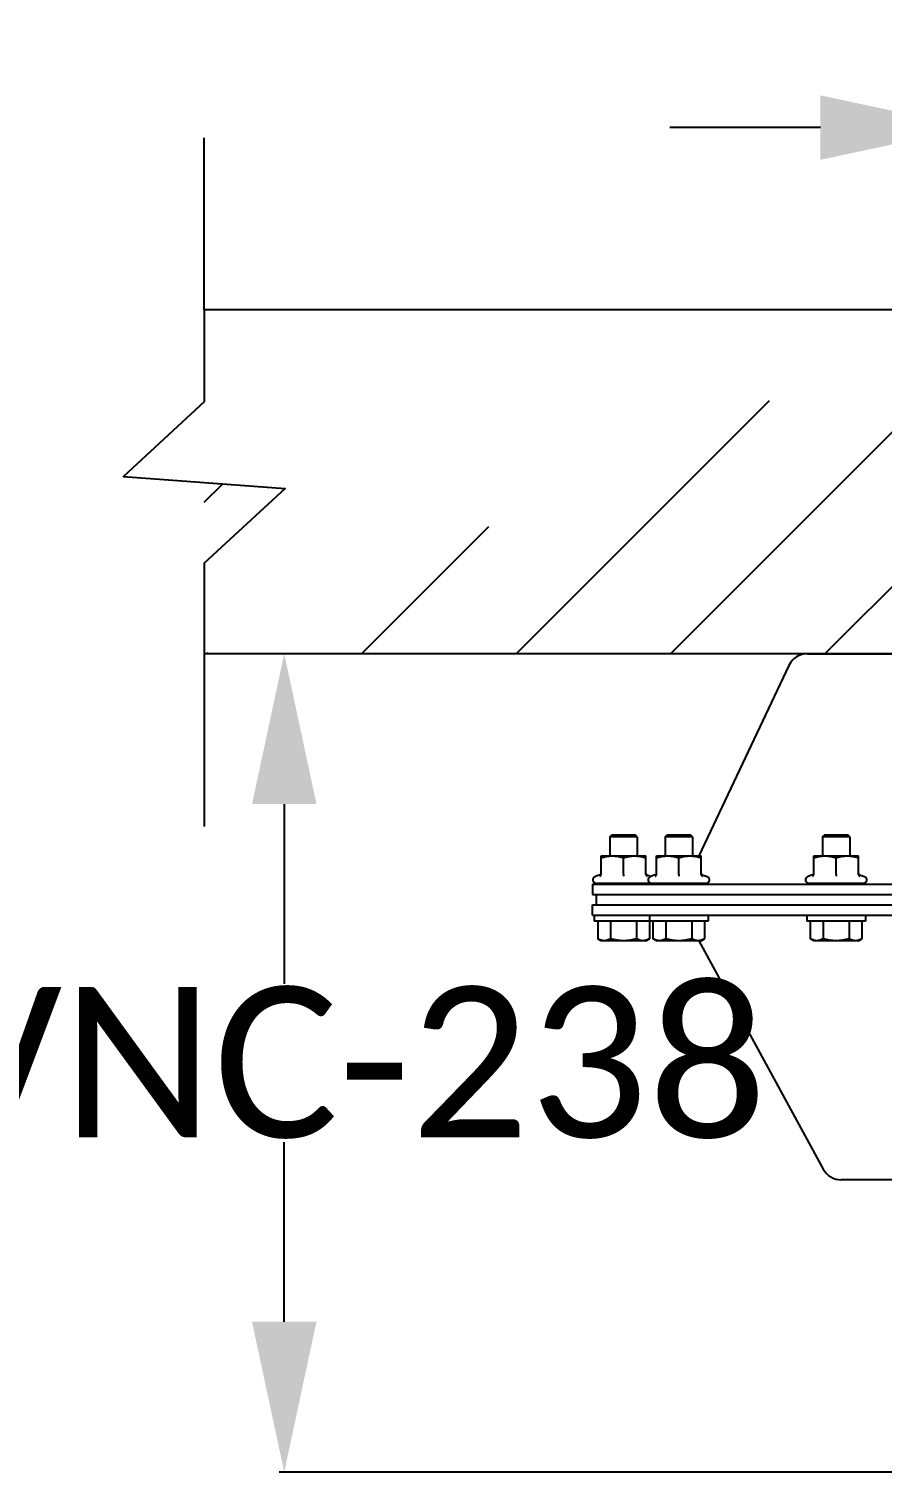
# Model space of a CAD drawing. Header units: millimetres. Extents: x 1186 to 6713, y 237 to 5598.
# Drawn here: x 3606.3 to 3854.4, y 1220 to 1639.7 of the extents above; entities that cross this region are included whole.
import ezdxf

# ---------------------------------------------------------------- set-up
doc = ezdxf.new("R2010")
doc.units = ezdxf.units.MM
doc.header["$LTSCALE"] = 384.175
doc.header["$PDMODE"] = 3
doc.header["$PDSIZE"] = 8
doc.layers.get('0').update_dxf_attribs({"linetype": 'CONTINUOUS'})
doc.layers.get('Defpoints').update_dxf_attribs({"linetype": 'CONTINUOUS'})
doc.layers.add('02___PRT_ALL_AXES', color=7, linetype='CONTINUOUS')
doc.styles.get("Standard").update_dxf_attribs({"font": 'calibri.ttf'})
doc.dimstyles.get("Standard").update_dxf_attribs({"dimtxt": 43.75, "dimasz": 43.75, "dimexe": 1.5, "dimexo": 1, "dimtad": 1, "dimdsep": 46, "dimtxsty": 'Standard', "dimblk": '_FILLED', "dimblk1": '_FILLED', "dimblk2": '_FILLED', "dimcen": 0.09, "dimazin": 2, "dimtol": 1, "dimtp": 0.01, "dimtm": 0.01, "dimtfac": 1, "dimtofl": 0, "dimtmove": 0, "dimatfit": 3, "dimldrblk": '_FILLED', "dimfxl": 1, "dimtolj": 1, "dimarcsym": 0})

# ---------------------------------------------------------------- blocks, each defined once
blk = doc.blocks.new('_FILLED')
at = {"color": 0, "linetype": 'ByBlock'}
blk.add_solid([(0, 0), (-1, 0.2143), (-1, -0.2143)], dxfattribs=at)
blk = doc.blocks.new('*D94')
at = {"color": 0, "lineweight": -2}
for p, q in [((3989.2, 1457.99), (3679.05, 1457.99)), ((3680.55, 1414.24), (3680.55, 1362.02)), ((3680.55, 1263.72), (3680.55, 1315.94)), ((3989.2, 1219.97), (3679.05, 1219.97))]:
    blk.add_line(p, q, dxfattribs=at)
at = {"layer": 'Defpoints', "color": 0}
for p in [(3990.2, 1457.99), (3680.55, 1219.97), (3990.2, 1219.97)]:
    blk.add_point(p, dxfattribs=at)
at = {"color": 0, "linetype": 'ByBlock', "lineweight": -2, "xscale": 43.75, "yscale": 43.75, "zscale": 43.75}
for p, rotation in [((3680.55, 1457.99), 90), ((3680.55, 1219.97), 270)]:
    blk.add_blockref('_FILLED', p, dxfattribs=dict(at, rotation=rotation))
at = {"color": 0, "insert": (3680.55, 1338.98), "char_height": 43.75, "attachment_point": 5}
blk.add_mtext('\\A1;\\A1;BVNC-238', dxfattribs=at)
blk = doc.blocks.new('*D95')
at = {"color": 0, "lineweight": -2}
for p, q in [((3880.2, 1546.83), (3880.2, 1612.5)), ((4100.2, 1546.83), (4100.2, 1612.5)), ((3836.45, 1611), (3792.7, 1611)), ((4143.95, 1611), (4187.7, 1611))]:
    blk.add_line(p, q, dxfattribs=at)
at = {"layer": 'Defpoints', "color": 0}
for p in [(4100.2, 1611), (3880.2, 1545.83), (4100.2, 1545.83)]:
    blk.add_point(p, dxfattribs=at)
at = {"color": 0, "linetype": 'ByBlock', "lineweight": -2, "xscale": 43.75, "yscale": 43.75, "zscale": 43.75}
blk.add_blockref('_FILLED', (3880.2, 1611), dxfattribs=at)
at = {"color": 0, "linetype": 'ByBlock', "lineweight": -2, "xscale": 43.75, "yscale": 43.75, "zscale": 43.75, "rotation": 180}
blk.add_blockref('_FILLED', (4100.2, 1611), dxfattribs=at)
at = {"color": 0, "insert": (3990.2, 1611), "char_height": 43.75, "attachment_point": 5}
blk.add_mtext('\\A1;\\A1;%%C220', dxfattribs=at)

msp = doc.modelspace()

# ---------------------------------------------------------------- hatches: boundary and pattern name
h = msp.add_hatch()
h.set_pattern_fill('ANSI31', color=256, scale=10)
edge = h.paths.add_edge_path()
edge.add_line((3880.20204, 1457.991), (3880.20204, 1557.991))
edge.add_line((3657.2987, 1557.991), (3657.2987, 1531.28259))
edge.add_line((3657.2987, 1531.28259), (3633.8121, 1509.50608))
edge.add_line((3633.8121, 1509.50608), (3680.7853, 1506.0591))
edge.add_line((3680.7853, 1506.0591), (3657.2987, 1484.28259))
edge.add_line((3657.2987, 1484.28259), (3657.2987, 1457.78259))
edge.add_line((3880.20204, 1457.991), (3657.2987, 1457.991))
edge.add_line((3657.2987, 1557.991), (3880.20204, 1557.991))

# ---------------------------------------------------------------- linework, layer by layer
for p, q in [((3657.2987, 1557.991), (3657.2987, 1607.991)), ((3880.20204, 1557.991), (3657.2987, 1557.991)), ((3880.20204, 1457.991), (3657.2987, 1457.991)), ((3657.2987, 1457.78259), (3657.2987, 1407.78259)), ((3770.20209, 1387.991), (3990.20209, 1387.991)), ((3770.20209, 1387.991), (3990.20209, 1387.991))]:
    msp.add_line(p, q)
at = {"linetype": 'Continuous'}
for p, q in [((3775.20209, 1404.691), (3775.70209, 1405.191)), ((3783.20209, 1404.691), (3775.20209, 1404.691)), ((3775.20209, 1404.691), (3775.20209, 1399.191)), ((3782.70209, 1405.191), (3775.70209, 1405.191)), ((3783.20209, 1404.691), (3782.70209, 1405.191)), ((3783.20209, 1404.691), (3783.20209, 1399.191)), ((3791.2635, 1404.691), (3791.7635, 1405.191)), ((3799.2635, 1404.691), (3791.2635, 1404.691)), ((3791.2635, 1404.691), (3791.2635, 1399.191)), ((3798.7635, 1405.191), (3791.7635, 1405.191)), ((3799.2635, 1404.691), (3798.7635, 1405.191)), ((3799.2635, 1404.691), (3799.2635, 1399.191)), ((3837.00256, 1404.691), (3837.50256, 1405.191)), ((3845.00256, 1404.691), (3837.00256, 1404.691)), ((3837.00256, 1404.691), (3837.00256, 1399.191)), ((3844.50256, 1405.191), (3837.50256, 1405.191)), ((3845.00256, 1404.691), (3844.50256, 1405.191)), ((3845.00256, 1404.691), (3845.00256, 1399.191)), ((3772.70209, 1399.191), (3785.70209, 1399.191)), ((3772.70222, 1393.79806), (3772.70209, 1399.191)), ((3779.20235, 1393.79806), (3779.20235, 1398.61045)), ((3785.70222, 1393.79806), (3785.70209, 1399.191)), ((3788.7635, 1399.191), (3801.7635, 1399.191)), ((3788.76364, 1393.79806), (3788.7635, 1399.191)), ((3795.26377, 1393.79806), (3795.26377, 1398.61045)), ((3801.76364, 1393.79806), (3801.7635, 1399.191)), ((3834.50256, 1399.191), (3847.50256, 1399.191)), ((3834.50269, 1393.79806), (3834.50256, 1399.191)), ((3841.00282, 1393.79806), (3841.00282, 1398.61045)), ((3847.50269, 1393.79806), (3847.50256, 1399.191)), ((3772.37295, 1393.6712), (3770.95571, 1393.15537)), ((3786.03123, 1393.6712), (3787.2328, 1393.23387)), ((3788.43436, 1393.6712), (3787.01713, 1393.15537)), ((3802.09265, 1393.6712), (3803.50988, 1393.15537)), ((3834.17342, 1393.6712), (3832.75618, 1393.15537)), ((3847.8317, 1393.6712), (3849.24893, 1393.15537)), ((3787.10209, 1391.191), (3771.30209, 1391.191)), ((3771.30209, 1391.01937), (3771.30209, 1391.191)), ((3771.31876, 1391.191), (3771.31848, 1391.18874)), ((3771.44982, 1391.191), (3771.44982, 1390.991)), ((3772.29916, 1391.191), (3772.29916, 1390.991)), ((3773.8242, 1391.191), (3773.8242, 1390.991)), ((3775.87567, 1391.191), (3775.87567, 1390.991)), ((3778.25275, 1391.191), (3778.25275, 1390.991)), ((3780.72276, 1391.191), (3780.72276, 1390.991)), ((3783.04391, 1391.191), (3783.04391, 1390.991)), ((3784.989, 1391.191), (3784.989, 1390.991)), ((3786.36762, 1391.191), (3786.36762, 1390.991)), ((3787.04484, 1391.191), (3787.04484, 1390.991)), ((3787.10209, 1391.01937), (3787.10209, 1391.191)), ((3803.1635, 1391.191), (3787.3635, 1391.191)), ((3787.3635, 1391.01937), (3787.3635, 1391.191)), ((3787.38018, 1391.191), (3787.3799, 1391.18874)), ((3787.51124, 1391.191), (3787.51124, 1390.991)), ((3788.36058, 1391.191), (3788.36058, 1390.991)), ((3789.88562, 1391.191), (3789.88562, 1390.991)), ((3791.93709, 1391.191), (3791.93709, 1390.991)), ((3794.31417, 1391.191), (3794.31417, 1390.991)), ((3796.78417, 1391.191), (3796.78417, 1390.991)), ((3799.10533, 1391.191), (3799.10533, 1390.991)), ((3801.05042, 1391.191), (3801.05042, 1390.991)), ((3802.42904, 1391.191), (3802.42904, 1390.991)), ((3803.10626, 1391.191), (3803.10626, 1390.991)), ((3803.1635, 1391.01937), (3803.1635, 1391.191)), ((3848.90256, 1391.191), (3833.10256, 1391.191)), ((3833.10256, 1391.01937), (3833.10256, 1391.191)), ((3833.11923, 1391.191), (3833.11895, 1391.18874)), ((3833.25029, 1391.191), (3833.25029, 1390.991)), ((3834.09963, 1391.191), (3834.09963, 1390.991)), ((3835.62467, 1391.191), (3835.62467, 1390.991)), ((3837.67614, 1391.191), (3837.67614, 1390.991)), ((3840.05322, 1391.191), (3840.05322, 1390.991)), ((3842.52322, 1391.191), (3842.52322, 1390.991)), ((3844.84438, 1391.191), (3844.84438, 1390.991)), ((3846.78947, 1391.191), (3846.78947, 1390.991)), ((3848.16809, 1391.191), (3848.16809, 1390.991)), ((3848.84531, 1391.191), (3848.84531, 1390.991)), ((3848.90256, 1391.01937), (3848.90256, 1391.191)), ((3771.69653, 1380.191), (3771.69653, 1375.09156)), ((3775.44922, 1380.191), (3775.44922, 1375.09156)), ((3782.95478, 1380.191), (3782.95478, 1375.09156)), ((3786.70764, 1380.191), (3786.70764, 1375.09156)), ((3787.75795, 1380.191), (3787.75795, 1375.09156)), ((3791.51064, 1380.191), (3791.51064, 1375.09156)), ((3799.0162, 1380.191), (3799.0162, 1375.09156)), ((3802.76906, 1380.191), (3802.76906, 1375.09156)), ((3833.497, 1380.191), (3833.497, 1375.09156)), ((3837.24969, 1380.191), (3837.24969, 1375.09156)), ((3844.75525, 1380.191), (3844.75525, 1375.09156)), ((3848.50811, 1380.191), (3848.50811, 1375.09156)), ((3772.70209, 1374.511), (3771.69659, 1375.09153)), ((3785.70209, 1374.511), (3772.70209, 1374.511)), ((3785.70209, 1374.511), (3786.70758, 1375.09153)), ((3788.7635, 1374.511), (3787.75801, 1375.09153)), ((3801.7635, 1374.511), (3788.7635, 1374.511)), ((3801.7635, 1374.511), (3802.769, 1375.09153)), ((3834.50256, 1374.511), (3833.49706, 1375.09153)), ((3847.50256, 1374.511), (3834.50256, 1374.511)), ((3847.50256, 1374.511), (3848.50805, 1375.09153))]:
    msp.add_line(p, q, dxfattribs=at)
msp.add_lwpolyline([(3657.2987, 1557.991), (3657.2987, 1531.28259), (3633.8121, 1509.50608), (3680.7853, 1506.0591), (3657.2987, 1484.28259), (3657.2987, 1457.78259)])
msp.add_lwpolyline([(3657.2987, 1557.991), (3657.2987, 1531.28259), (3633.8121, 1509.50608), (3680.7853, 1506.0591), (3657.2987, 1484.28259), (3657.2987, 1457.78259)])
for points in [[(3772.37312, 1393.67126), (3772.45805, 1393.71158), (3772.55932, 1393.79126), (3772.63683, 1393.89412), (3772.68549, 1394.01333), (3772.70209, 1394.1411)], [(3785.70209, 1394.1411), (3785.71869, 1394.01333), (3785.76734, 1393.89412), (3785.84485, 1393.79126), (3785.94612, 1393.71158), (3786.03106, 1393.67126)], [(3788.43453, 1393.67126), (3788.51947, 1393.71158), (3788.62074, 1393.79126), (3788.69825, 1393.89412), (3788.7469, 1394.01333), (3788.7635, 1394.1411)], [(3801.76351, 1394.1411), (3801.78011, 1394.01333), (3801.82876, 1393.89412), (3801.90627, 1393.79126), (3802.00754, 1393.71158), (3802.09247, 1393.67126)], [(3834.17359, 1393.67126), (3834.25852, 1393.71158), (3834.35979, 1393.79126), (3834.4373, 1393.89412), (3834.48595, 1394.01333), (3834.50256, 1394.1411)], [(3847.50256, 1394.1411), (3847.51916, 1394.01333), (3847.56781, 1393.89412), (3847.64532, 1393.79126), (3847.74659, 1393.71158), (3847.83153, 1393.67126)]]:
    msp.add_lwpolyline(points, dxfattribs=at)
for centre, radius, start, end in [((3771.30209, 1392.20373), 1.01272, 110, 270), ((3780.09473, 1391.991), 1, 270, 306.8698976), ((3781.37664, 1392.56175), 1.56505, 285.1285844, 286.427399), ((3781.83666, 1391.991), 1, 270, 306.8698976), ((3783.56366, 1392.47901), 1.488, 269.9962147, 271.670534), ((3783.56509, 1392.43245), 1.44142, 271.6677458, 273.9115257), ((3783.66315, 1391.991), 1, 270, 306.8698976), ((3787.3635, 1392.20373), 1.01272, 110, 270), ((3787.10209, 1392.20373), 1.01272, 270, 277.4621701), ((3796.15615, 1391.991), 1, 270, 306.8698976), ((3797.43806, 1392.56175), 1.56505, 285.1285844, 286.427399), ((3797.89808, 1391.991), 1, 270, 306.8698976), ((3799.62508, 1392.47901), 1.488, 269.9962147, 271.670534), ((3799.62651, 1392.43245), 1.44142, 271.6677458, 273.9115257), ((3799.72457, 1391.991), 1, 270, 306.8698976), ((3803.1635, 1392.20373), 1.01272, 270, 70), ((3833.10256, 1392.20373), 1.01272, 110, 270), ((3841.8952, 1391.991), 1, 270, 306.8698976), ((3843.17711, 1392.56175), 1.56505, 285.1285844, 286.427399), ((3843.63713, 1391.991), 1, 270, 306.8698976), ((3845.36413, 1392.47901), 1.488, 269.9962147, 271.670534), ((3845.36556, 1392.43245), 1.44142, 271.6677458, 273.9115257), ((3845.46362, 1391.991), 1, 270, 306.8698976), ((3848.90256, 1392.20373), 1.01272, 270, 70)]:
    msp.add_arc(centre, radius, start, end, dxfattribs=at)
for points, knots in [([(3772.70222, 1398.61045), (3773.22792, 1398.78567), (3774.03173, 1399.00546), (3775.12631, 1399.16352), (3775.67729, 1399.191), (3775.95229, 1399.191)], [0, 0, 0, 0, 0.501596867, 0.751073435, 1, 1, 1, 1]), ([(3775.95229, 1399.191), (3776.22729, 1399.191), (3776.77827, 1399.1636), (3777.87286, 1399.00559), (3778.67665, 1398.78568), (3779.20235, 1398.61045)], [0, 0, 0, 0, 0.248926179, 0.49840194, 1, 1, 1, 1]), ([(3779.20235, 1398.61045), (3779.72803, 1398.78567), (3780.53181, 1399.00546), (3781.62634, 1399.16352), (3782.1773, 1399.191), (3782.45229, 1399.191)], [0, 0, 0, 0, 0.501597416, 0.751073799, 1, 1, 1, 1]), ([(3782.45229, 1399.191), (3782.72727, 1399.191), (3783.27824, 1399.1636), (3784.37279, 1399.00559), (3785.17654, 1398.78568), (3785.70222, 1398.61045)], [0, 0, 0, 0, 0.248925815, 0.49840139, 1, 1, 1, 1]), ([(3788.76364, 1398.61045), (3789.28934, 1398.78567), (3790.09315, 1399.00546), (3791.18772, 1399.16352), (3791.73871, 1399.191), (3792.0137, 1399.191)], [0, 0, 0, 0, 0.501596867, 0.751073435, 1, 1, 1, 1]), ([(3792.0137, 1399.191), (3792.2887, 1399.191), (3792.83969, 1399.1636), (3793.93428, 1399.00559), (3794.73807, 1398.78568), (3795.26377, 1398.61045)], [0, 0, 0, 0, 0.248926179, 0.49840194, 1, 1, 1, 1]), ([(3795.26377, 1398.61045), (3795.78945, 1398.78567), (3796.59323, 1399.00546), (3797.68776, 1399.16352), (3798.23872, 1399.191), (3798.5137, 1399.191)], [0, 0, 0, 0, 0.501597416, 0.751073799, 1, 1, 1, 1]), ([(3798.5137, 1399.191), (3798.78869, 1399.191), (3799.33965, 1399.1636), (3800.4342, 1399.00559), (3801.23796, 1398.78568), (3801.76364, 1398.61045)], [0, 0, 0, 0, 0.248925815, 0.49840139, 1, 1, 1, 1]), ([(3834.50269, 1398.61045), (3835.02839, 1398.78567), (3835.8322, 1399.00546), (3836.92677, 1399.16352), (3837.47776, 1399.191), (3837.75275, 1399.191)], [0, 0, 0, 0, 0.501596867, 0.751073435, 1, 1, 1, 1]), ([(3837.75275, 1399.191), (3838.02775, 1399.191), (3838.57874, 1399.1636), (3839.67333, 1399.00559), (3840.47712, 1398.78568), (3841.00282, 1398.61045)], [0, 0, 0, 0, 0.248926179, 0.49840194, 1, 1, 1, 1]), ([(3841.00282, 1398.61045), (3841.5285, 1398.78567), (3842.33228, 1399.00546), (3843.42681, 1399.16352), (3843.97777, 1399.191), (3844.25275, 1399.191)], [0, 0, 0, 0, 0.501597416, 0.751073799, 1, 1, 1, 1]), ([(3844.25275, 1399.191), (3844.52774, 1399.191), (3845.07871, 1399.1636), (3846.17326, 1399.00559), (3846.97701, 1398.78568), (3847.50269, 1398.61045)], [0, 0, 0, 0, 0.248925815, 0.49840139, 1, 1, 1, 1]), ([(3772.35035, 1393.27712), (3772.39858, 1393.29739), (3772.4914, 1393.35298), (3772.60459, 1393.47301), (3772.68268, 1393.62503), (3772.70223, 1393.7401), (3772.70222, 1393.79806)], [0, 0, 0, 0, 0.236814898, 0.482481017, 0.737629114, 1, 1, 1, 1]), ([(3779.20237, 1393.79829), (3779.20237, 1393.69084), (3779.20147, 1393.51712), (3779.20236, 1393.34339), (3779.20237, 1393.27712)], [0, 0, 0, 0, 0.618489697, 1, 1, 1, 1]), ([(3785.70222, 1393.79806), (3785.70221, 1393.7401), (3785.72178, 1393.62503), (3785.79987, 1393.47302), (3785.91305, 1393.35299), (3786.00587, 1393.29739), (3786.0541, 1393.27712)], [0, 0, 0, 0, 0.262370076, 0.517510589, 0.76317528, 1, 1, 1, 1]), ([(3788.41177, 1393.27712), (3788.46, 1393.29739), (3788.55282, 1393.35298), (3788.666, 1393.47301), (3788.7441, 1393.62503), (3788.76365, 1393.7401), (3788.76364, 1393.79806)], [0, 0, 0, 0, 0.236814898, 0.482481017, 0.737629114, 1, 1, 1, 1]), ([(3795.26378, 1393.79829), (3795.26378, 1393.69084), (3795.26289, 1393.51712), (3795.26378, 1393.34339), (3795.26378, 1393.27712)], [0, 0, 0, 0, 0.618489697, 1, 1, 1, 1]), ([(3801.76364, 1393.79806), (3801.76363, 1393.7401), (3801.78319, 1393.62503), (3801.86129, 1393.47302), (3801.97447, 1393.35299), (3802.06729, 1393.29739), (3802.11552, 1393.27712)], [0, 0, 0, 0, 0.262370076, 0.517510589, 0.76317528, 1, 1, 1, 1]), ([(3834.15082, 1393.27712), (3834.19905, 1393.29739), (3834.29187, 1393.35298), (3834.40505, 1393.47301), (3834.48315, 1393.62503), (3834.5027, 1393.7401), (3834.50269, 1393.79806)], [0, 0, 0, 0, 0.236814898, 0.482481017, 0.737629114, 1, 1, 1, 1]), ([(3841.00284, 1393.79829), (3841.00284, 1393.69084), (3841.00194, 1393.51712), (3841.00283, 1393.34339), (3841.00284, 1393.27712)], [0, 0, 0, 0, 0.618489697, 1, 1, 1, 1]), ([(3847.50269, 1393.79806), (3847.50268, 1393.7401), (3847.52224, 1393.62503), (3847.60034, 1393.47302), (3847.71352, 1393.35299), (3847.80634, 1393.29739), (3847.85457, 1393.27712)], [0, 0, 0, 0, 0.262370076, 0.517510589, 0.76317528, 1, 1, 1, 1]), ([(3771.31848, 1391.18874), (3771.31426, 1391.1537), (3771.30758, 1391.09739), (3771.30209, 1391.04077), (3771.30209, 1391.01932)], [0, 0, 0, 0, 0.621958647, 1, 1, 1, 1]), ([(3771.86311, 1391.191), (3771.8412, 1391.15916), (3771.79739, 1391.10367), (3771.71184, 1391.02593), (3771.63581, 1390.991), (3771.58978, 1390.991)], [0, 0, 0, 0, 0.33281063, 0.603700742, 1, 1, 1, 1]), ([(3773.12585, 1391.191), (3773.04959, 1391.12682), (3772.88775, 1391.0279), (3772.70113, 1390.991), (3772.61517, 1390.991)], [0, 0, 0, 0, 0.536927915, 1, 1, 1, 1]), ([(3774.98338, 1391.191), (3774.87715, 1391.12342), (3774.64936, 1391.02368), (3774.40388, 1390.991), (3774.28532, 1390.991)], [0, 0, 0, 0, 0.515026758, 1, 1, 1, 1]), ([(3777.25386, 1391.191), (3777.12907, 1391.12174), (3776.8602, 1391.02188), (3776.57667, 1390.991), (3776.43677, 1390.991)], [0, 0, 0, 0, 0.50499978, 1, 1, 1, 1]), ([(3779.71505, 1391.191), (3779.65, 1391.15594), (3779.37966, 1391.03613), (3779.07986, 1390.991), (3778.8589, 1390.991)], [0, 0, 0, 0, 0.250617832, 1, 1, 1, 1]), ([(3781.78509, 1391.05095), (3781.74706, 1391.04066), (3781.59267, 1391.00505), (3781.43359, 1390.991), (3781.31463, 1390.991)], [0, 0, 0, 0, 0.248784805, 1, 1, 1, 1]), ([(3784.25079, 1391.191), (3784.16551, 1391.13136), (3783.97486, 1391.03865), (3783.7675, 1391.00151), (3783.66342, 1390.99438)], [0, 0, 0, 0, 0.499372913, 1, 1, 1, 1]), ([(3785.88134, 1391.191), (3785.8163, 1391.12548), (3785.65967, 1391.02071), (3785.47517, 1390.991), (3785.38557, 1390.991)], [0, 0, 0, 0, 0.507493356, 1, 1, 1, 1]), ([(3786.85809, 1391.191), (3786.84357, 1391.15932), (3786.81238, 1391.10311), (3786.75041, 1391.03696), (3786.67881, 1390.99849), (3786.62748, 1390.991), (3786.60229, 1390.991)], [0, 0, 0, 0, 0.304126906, 0.556517708, 0.780208765, 1, 1, 1, 1]), ([(3787.3799, 1391.18874), (3787.37567, 1391.1537), (3787.369, 1391.09739), (3787.36351, 1391.04077), (3787.3635, 1391.01932)], [0, 0, 0, 0, 0.621958647, 1, 1, 1, 1]), ([(3787.92453, 1391.191), (3787.90262, 1391.15916), (3787.85881, 1391.10367), (3787.77326, 1391.02593), (3787.69723, 1390.991), (3787.6512, 1390.991)], [0, 0, 0, 0, 0.33281063, 0.603700742, 1, 1, 1, 1]), ([(3789.18727, 1391.191), (3789.11101, 1391.12682), (3788.94917, 1391.0279), (3788.76255, 1390.991), (3788.67658, 1390.991)], [0, 0, 0, 0, 0.536927915, 1, 1, 1, 1]), ([(3791.0448, 1391.191), (3790.93857, 1391.12342), (3790.71078, 1391.02368), (3790.4653, 1390.991), (3790.34674, 1390.991)], [0, 0, 0, 0, 0.515026758, 1, 1, 1, 1]), ([(3793.31528, 1391.191), (3793.19049, 1391.12174), (3792.92162, 1391.02188), (3792.63809, 1390.991), (3792.49819, 1390.991)], [0, 0, 0, 0, 0.50499978, 1, 1, 1, 1]), ([(3795.77647, 1391.191), (3795.71142, 1391.15594), (3795.44108, 1391.03613), (3795.14127, 1390.991), (3794.92032, 1390.991)], [0, 0, 0, 0, 0.250617832, 1, 1, 1, 1]), ([(3797.84651, 1391.05095), (3797.80848, 1391.04066), (3797.65409, 1391.00505), (3797.49501, 1390.991), (3797.37605, 1390.991)], [0, 0, 0, 0, 0.248784805, 1, 1, 1, 1]), ([(3800.3122, 1391.191), (3800.22693, 1391.13136), (3800.03628, 1391.03865), (3799.82892, 1391.00151), (3799.72484, 1390.99438)], [0, 0, 0, 0, 0.499372913, 1, 1, 1, 1]), ([(3801.94276, 1391.191), (3801.87772, 1391.12548), (3801.72109, 1391.02071), (3801.53659, 1390.991), (3801.44699, 1390.991)], [0, 0, 0, 0, 0.507493356, 1, 1, 1, 1]), ([(3802.91951, 1391.191), (3802.90498, 1391.15932), (3802.8738, 1391.10311), (3802.81183, 1391.03696), (3802.74023, 1390.99849), (3802.6889, 1390.991), (3802.66371, 1390.991)], [0, 0, 0, 0, 0.304126906, 0.556517708, 0.780208765, 1, 1, 1, 1]), ([(3833.11895, 1391.18874), (3833.11473, 1391.1537), (3833.10805, 1391.09739), (3833.10256, 1391.04077), (3833.10256, 1391.01932)], [0, 0, 0, 0, 0.621958647, 1, 1, 1, 1]), ([(3833.66358, 1391.191), (3833.64167, 1391.15916), (3833.59786, 1391.10367), (3833.51231, 1391.02593), (3833.43628, 1390.991), (3833.39025, 1390.991)], [0, 0, 0, 0, 0.33281063, 0.603700742, 1, 1, 1, 1]), ([(3834.92632, 1391.191), (3834.85006, 1391.12682), (3834.68822, 1391.0279), (3834.5016, 1390.991), (3834.41564, 1390.991)], [0, 0, 0, 0, 0.536927915, 1, 1, 1, 1]), ([(3836.78385, 1391.191), (3836.67762, 1391.12342), (3836.44983, 1391.02368), (3836.20435, 1390.991), (3836.08579, 1390.991)], [0, 0, 0, 0, 0.515026758, 1, 1, 1, 1]), ([(3839.05433, 1391.191), (3838.92954, 1391.12174), (3838.66067, 1391.02188), (3838.37714, 1390.991), (3838.23724, 1390.991)], [0, 0, 0, 0, 0.50499978, 1, 1, 1, 1]), ([(3841.51552, 1391.191), (3841.45047, 1391.15594), (3841.18013, 1391.03613), (3840.88032, 1390.991), (3840.65937, 1390.991)], [0, 0, 0, 0, 0.250617832, 1, 1, 1, 1]), ([(3843.58556, 1391.05095), (3843.54753, 1391.04066), (3843.39314, 1391.00505), (3843.23406, 1390.991), (3843.1151, 1390.991)], [0, 0, 0, 0, 0.248784805, 1, 1, 1, 1]), ([(3846.05125, 1391.191), (3845.96598, 1391.13136), (3845.77533, 1391.03865), (3845.56797, 1391.00151), (3845.46389, 1390.99438)], [0, 0, 0, 0, 0.499372913, 1, 1, 1, 1]), ([(3847.68181, 1391.191), (3847.61677, 1391.12548), (3847.46014, 1391.02071), (3847.27564, 1390.991), (3847.18604, 1390.991)], [0, 0, 0, 0, 0.507493356, 1, 1, 1, 1]), ([(3848.65856, 1391.191), (3848.64404, 1391.15932), (3848.61285, 1391.10311), (3848.55088, 1391.03696), (3848.47928, 1390.99849), (3848.42795, 1390.991), (3848.40276, 1390.991)], [0, 0, 0, 0, 0.304126906, 0.556517708, 0.780208765, 1, 1, 1, 1]), ([(3773.57288, 1374.511), (3773.41374, 1374.511), (3773.09174, 1374.539), (3772.44835, 1374.70122), (3771.99109, 1374.9215), (3771.69659, 1375.09153)], [0, 0, 0, 0, 0.240594631, 0.485881976, 1, 1, 1, 1]), ([(3775.44922, 1375.09156), (3775.15473, 1374.92153), (3774.69741, 1374.70136), (3774.05403, 1374.53908), (3773.73202, 1374.511), (3773.57288, 1374.511)], [0, 0, 0, 0, 0.514108398, 0.759401562, 1, 1, 1, 1]), ([(3779.202, 1374.511), (3778.56762, 1374.511), (3777.29697, 1374.62288), (3776.05894, 1374.91555), (3775.44922, 1375.09156)], [0, 0, 0, 0, 0.499908745, 1, 1, 1, 1]), ([(3782.95478, 1375.09156), (3782.34506, 1374.91555), (3781.10706, 1374.62274), (3779.83638, 1374.511), (3779.202, 1374.511)], [0, 0, 0, 0, 0.500091423, 1, 1, 1, 1]), ([(3784.83121, 1374.511), (3784.67206, 1374.511), (3784.35004, 1374.539), (3783.7066, 1374.70124), (3783.2493, 1374.92152), (3782.95478, 1375.09156)], [0, 0, 0, 0, 0.240595263, 0.485882957, 1, 1, 1, 1]), ([(3786.70764, 1375.09156), (3786.41313, 1374.92153), (3785.95579, 1374.70136), (3785.31238, 1374.53908), (3784.99036, 1374.511), (3784.83121, 1374.511)], [0, 0, 0, 0, 0.51410682, 0.759400505, 1, 1, 1, 1]), ([(3789.6343, 1374.511), (3789.47516, 1374.511), (3789.15316, 1374.539), (3788.50977, 1374.70122), (3788.05251, 1374.9215), (3787.75801, 1375.09153)], [0, 0, 0, 0, 0.240594631, 0.485881976, 1, 1, 1, 1]), ([(3791.51064, 1375.09156), (3791.21614, 1374.92153), (3790.75883, 1374.70136), (3790.11545, 1374.53908), (3789.79344, 1374.511), (3789.6343, 1374.511)], [0, 0, 0, 0, 0.514108398, 0.759401562, 1, 1, 1, 1]), ([(3795.26342, 1374.511), (3794.62904, 1374.511), (3793.35839, 1374.62288), (3792.12036, 1374.91555), (3791.51064, 1375.09156)], [0, 0, 0, 0, 0.499908745, 1, 1, 1, 1]), ([(3799.0162, 1375.09156), (3798.40648, 1374.91555), (3797.16847, 1374.62274), (3795.8978, 1374.511), (3795.26342, 1374.511)], [0, 0, 0, 0, 0.500091423, 1, 1, 1, 1]), ([(3800.89263, 1374.511), (3800.73348, 1374.511), (3800.41146, 1374.539), (3799.76802, 1374.70124), (3799.31072, 1374.92152), (3799.0162, 1375.09156)], [0, 0, 0, 0, 0.240595263, 0.485882957, 1, 1, 1, 1]), ([(3802.76906, 1375.09156), (3802.47455, 1374.92153), (3802.01721, 1374.70136), (3801.3738, 1374.53908), (3801.05178, 1374.511), (3800.89263, 1374.511)], [0, 0, 0, 0, 0.51410682, 0.759400505, 1, 1, 1, 1]), ([(3835.37335, 1374.511), (3835.21421, 1374.511), (3834.89221, 1374.539), (3834.24882, 1374.70122), (3833.79156, 1374.9215), (3833.49706, 1375.09153)], [0, 0, 0, 0, 0.240594631, 0.485881976, 1, 1, 1, 1]), ([(3837.24969, 1375.09156), (3836.9552, 1374.92153), (3836.49788, 1374.70136), (3835.8545, 1374.53908), (3835.53249, 1374.511), (3835.37335, 1374.511)], [0, 0, 0, 0, 0.514108398, 0.759401562, 1, 1, 1, 1]), ([(3841.00247, 1374.511), (3840.36809, 1374.511), (3839.09744, 1374.62288), (3837.85941, 1374.91555), (3837.24969, 1375.09156)], [0, 0, 0, 0, 0.499908745, 1, 1, 1, 1]), ([(3844.75525, 1375.09156), (3844.14553, 1374.91555), (3842.90752, 1374.62274), (3841.63685, 1374.511), (3841.00247, 1374.511)], [0, 0, 0, 0, 0.500091423, 1, 1, 1, 1]), ([(3846.63168, 1374.511), (3846.47253, 1374.511), (3846.15051, 1374.539), (3845.50707, 1374.70124), (3845.04977, 1374.92152), (3844.75525, 1375.09156)], [0, 0, 0, 0, 0.240595263, 0.485882957, 1, 1, 1, 1]), ([(3848.50811, 1375.09156), (3848.2136, 1374.92153), (3847.75626, 1374.70136), (3847.11285, 1374.53908), (3846.79083, 1374.511), (3846.63168, 1374.511)], [0, 0, 0, 0, 0.51410682, 0.759400505, 1, 1, 1, 1])]:
    msp.add_open_spline(points, degree=3, knots=knots, dxfattribs=at)
for points in [[(3782.12602, 1391.191), (3782.02986, 1391.13532), (3781.92582, 1391.09202), (3781.81923, 1391.06059)], [(3798.18744, 1391.191), (3798.09128, 1391.13532), (3797.98723, 1391.09202), (3797.88065, 1391.06059)], [(3843.92649, 1391.191), (3843.83033, 1391.13532), (3843.72628, 1391.09202), (3843.6197, 1391.06059)]]:
    msp.add_open_spline(points, degree=3, dxfattribs=at)
at = {"layer": '02___PRT_ALL_AXES', "linetype": 'Continuous'}
for p, q in [((3832.71994, 1457.991), (4147.68415, 1457.991)), ((3827.29734, 1454.55841), (3801.08465, 1399.191)), ((3770.20209, 1390.991), (4210.20209, 1390.991)), ((3770.20209, 1390.991), (3770.20209, 1387.991)), ((3770.20209, 1387.991), (4210.20209, 1387.991)), ((3771.20209, 1387.991), (3771.20209, 1384.991)), ((3770.19749, 1384.991), (4210.20669, 1384.991)), ((3770.19749, 1381.991), (3770.19749, 1384.991)), ((3770.19749, 1381.991), (4210.20669, 1381.991)), ((3770.70209, 1381.991), (3770.70209, 1380.191)), ((3786.7635, 1381.991), (3786.7635, 1380.191)), ((3803.7635, 1381.991), (3803.7635, 1380.191)), ((3832.50256, 1381.991), (3832.50256, 1380.191)), ((3849.50256, 1381.991), (3849.50256, 1380.191)), ((3803.7635, 1380.191), (3770.70209, 1380.191)), ((3849.50256, 1380.191), (3832.50256, 1380.191)), ((3801.11725, 1374.511), (3837.2378, 1308.12345)), ((4137.89597, 1304.991), (3842.5082, 1304.991))]:
    msp.add_line(p, q, dxfattribs=at)
for centre, radius, start, end in [((3832.72029, 1451.99102), 5.99999, 90.000028, 154.665674), ((3842.5082, 1310.991), 6, 208.55, 270)]:
    msp.add_arc(centre, radius, start, end, dxfattribs=at)

# ---------------------------------------------------------------- dimensions: what is measured, and where the dimension line sits
dim = msp.add_linear_dim(base=(4100.20204, 1611.00249), p1=(3880.20204, 1545.82762), p2=(4100.20204, 1545.82762), text='\\A1;%%C220', dimstyle='Standard', override={"dimtad": 0, "dimtih": 1, "dimtoh": 1, "dimdec": 4, "dimzin": 0, "dimtxsty": 'Standard', "dimcen": 62.865, "dimadec": 0, "dimazin": 0, "dimtdec": 4, "dimtzin": 0})
dim.commit()
dim.dimension.update_dxf_attribs({"geometry": '*D95', "text_midpoint": (3990.20204, 1611.00249)})
dim = msp.add_linear_dim(base=(3680.54981, 1219.96708), p1=(3990.20204, 1457.991), p2=(3990.20204, 1219.96708), angle=90, text='\\A1;BVNC-238', dimstyle='Standard', override={"dimtad": 0, "dimtih": 1, "dimtoh": 1, "dimdec": 4, "dimzin": 0, "dimtxsty": 'Standard', "dimcen": 62.865, "dimadec": 0, "dimazin": 0, "dimtdec": 4, "dimtzin": 0})
dim.commit()
dim.dimension.update_dxf_attribs({"geometry": '*D94', "text_midpoint": (3680.54981, 1338.97904), "dimtype": 160})

doc.saveas('drawing.dxf')
